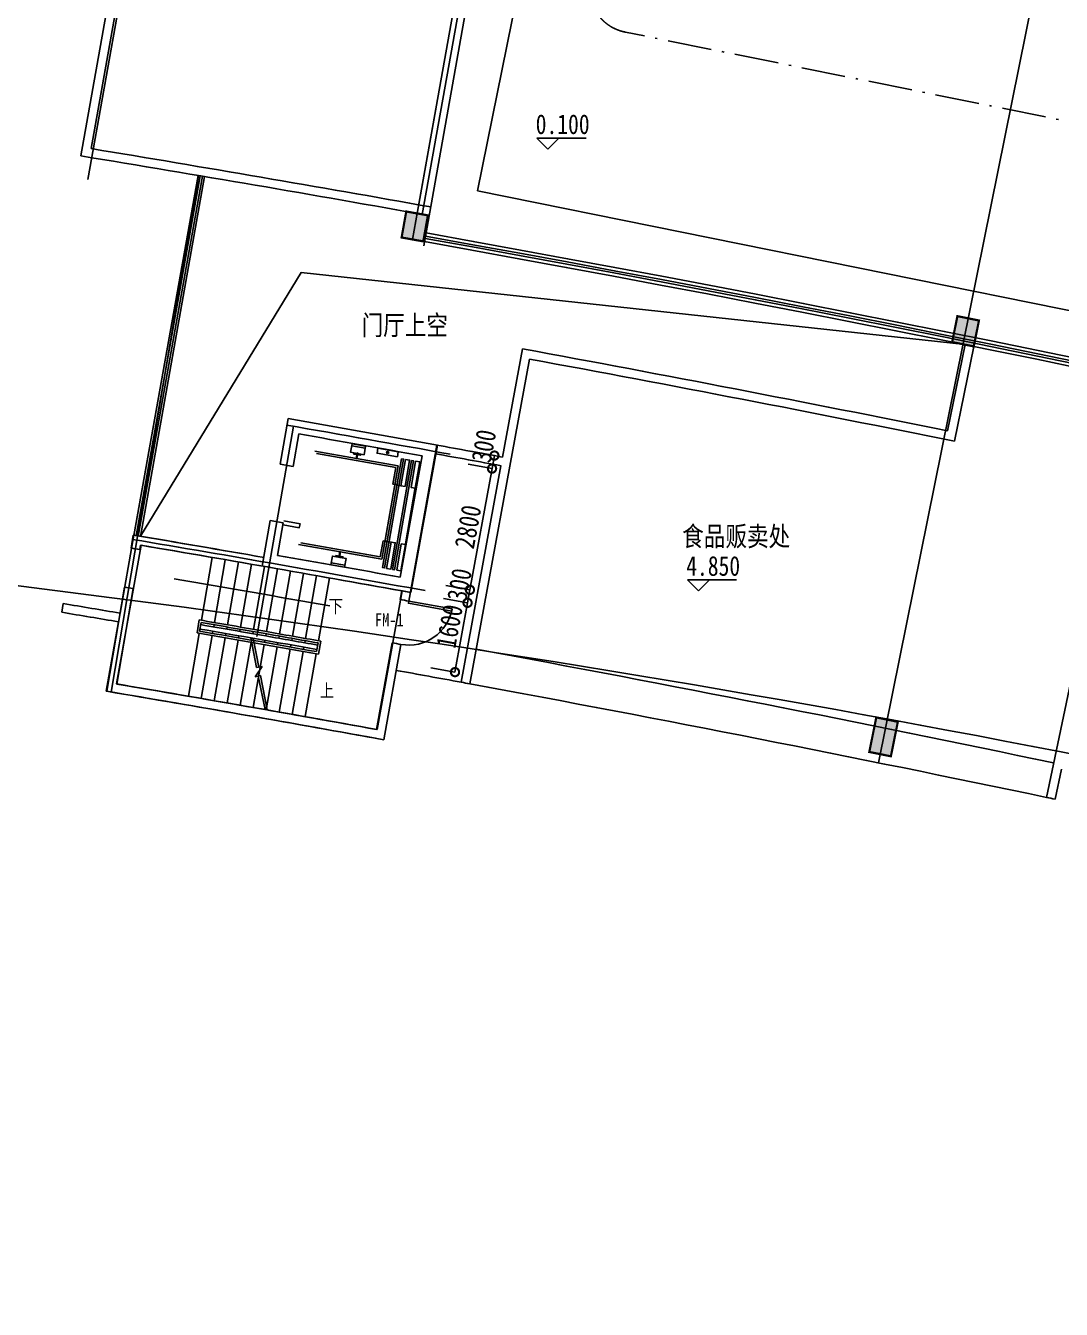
# Model space of a CAD drawing. Extents: x 23618587 to 48466785, y 42305484 to 86624613.
# Drawn here: x 24237139 to 24260672, y 43207313 to 43236472 of the extents above; entities that cross this region are included whole.
import ezdxf

# ---------------------------------------------------------------- set-up
doc = ezdxf.new("R2010")
doc.units = 0
doc.header["$MEASUREMENT"] = 0
doc.linetypes.add('CENTER', pattern=[1550, 1000, -250, 50, -250])
doc.layers.get('0').update_dxf_attribs({"linetype": 'CONTINUOUS'})
doc.layers.get('DEFPOINTS').update_dxf_attribs({"linetype": 'CONTINUOUS'})
doc.layers.add('AC-Q', color=7, linetype='CENTER')
doc.layers.add('AC-W', color=7, linetype='CONTINUOUS')
doc.styles.add('Q1', font='SimSun.ttf', dxfattribs={"width": 0.8, "height": 450})
doc.styles.add('Q200', font='SimSun.ttf', dxfattribs={"width": 0.8, "height": 450})
doc.dimstyles.new('Q2', dxfattribs={"dimscale": 150, "dimtxt": 2.5, "dimasz": 2.5, "dimexe": 0, "dimexo": 0, "dimgap": 0.5, "dimtad": 1, "dimdec": 4, "dimdsep": 46, "dimtxsty": 'Q200', "dimblk1": 'DOTSMALL', "dimblk2": 'DOTSMALL', "dimsah": 1, "dimcen": 2.5, "dimadec": 0, "dimazin": 0, "dimtfac": 1, "dimtdec": 3, "dimtmove": 2, "dimatfit": 3, "dimldrblk": 'DOTSMALL', "dimfxl": 1, "dimtolj": 1, "dimtzin": 10, "dimarcsym": 0})

# ---------------------------------------------------------------- blocks, each defined once
blk = doc.blocks.new('_DOTSMALL')
at = {"color": 0, "linetype": 'ByBlock', "const_width": 0.5}
blk.add_lwpolyline([(-0.0625, 0, 1), (0.0625, 0, 1)], format="xyb", close=True, dxfattribs=at)
blk = doc.blocks.new('*D114')
at = {"color": 0, "linetype": 'ByBlock'}
for p, q in [((24247244, 43226806), (24247790, 43226706)), ((24247790, 43226706), (24247736, 43226411)), ((24247190, 43226511), (24247736, 43226411))]:
    blk.add_line(p, q, dxfattribs=at)
at = {"layer": 'DEFPOINTS', "color": 0, "linetype": 'ByBlock'}
for p in [(24247244, 43226806), (24247190, 43226511), (24247736, 43226411)]:
    blk.add_point(p, dxfattribs=at)
at = {"color": 0, "linetype": 'ByBlock', "xscale": 375, "yscale": 375, "zscale": 375}
for p, rotation in [((24247790, 43226706), 79.67469781299305), ((24247736, 43226411), 259.674697812993)]:
    blk.add_blockref('_DOTSMALL', p, dxfattribs=dict(at, rotation=rotation))
at = {"color": 0, "linetype": 'ByBlock', "insert": (24247550, 43226923), "char_height": 450, "attachment_point": 5, "rotation": 79.6747, "style": 'Q200'}
blk.add_mtext('\\A1;300', dxfattribs=at)
blk = doc.blocks.new('*D115')
at = {"color": 0, "linetype": 'ByBlock'}
for p, q in [((24247190, 43226511), (24247736, 43226411)), ((24247736, 43226411), (24247234, 43223656)), ((24246688, 43223756), (24247234, 43223656))]:
    blk.add_line(p, q, dxfattribs=at)
at = {"layer": 'DEFPOINTS', "color": 0, "linetype": 'ByBlock'}
for p in [(24247190, 43226511), (24246688, 43223756), (24247234, 43223656)]:
    blk.add_point(p, dxfattribs=at)
at = {"color": 0, "linetype": 'ByBlock', "xscale": 375, "yscale": 375, "zscale": 375}
for p, rotation in [((24247736, 43226411), 79.67469781471894), ((24247234, 43223656), 259.6746978147189)]:
    blk.add_blockref('_DOTSMALL', p, dxfattribs=dict(at, rotation=rotation))
at = {"color": 0, "linetype": 'ByBlock', "insert": (24247190, 43225088), "char_height": 450, "attachment_point": 5, "rotation": 79.6747, "style": 'Q200'}
blk.add_mtext('\\A1;2800', dxfattribs=at)
blk = doc.blocks.new('*D116')
at = {"color": 0, "linetype": 'ByBlock'}
for p, q in [((24246688, 43223756), (24247234, 43223656)), ((24246634, 43223461), (24247180, 43223361)), ((24247234, 43223656), (24247180, 43223361))]:
    blk.add_line(p, q, dxfattribs=at)
at = {"layer": 'DEFPOINTS', "color": 0, "linetype": 'ByBlock'}
for p in [(24246688, 43223756), (24246634, 43223461), (24247180, 43223361)]:
    blk.add_point(p, dxfattribs=at)
at = {"color": 0, "linetype": 'ByBlock', "xscale": 375, "yscale": 375, "zscale": 375}
for p, rotation in [((24247234, 43223656), 79.67469781509288), ((24247180, 43223361), 259.6746978150928)]:
    blk.add_blockref('_DOTSMALL', p, dxfattribs=dict(at, rotation=rotation))
at = {"color": 0, "linetype": 'ByBlock', "insert": (24246996, 43223772), "char_height": 450, "attachment_point": 5, "rotation": 79.6747, "style": 'Q200'}
blk.add_mtext('\\A1;300', dxfattribs=at)
blk = doc.blocks.new('*D117')
at = {"color": 0, "linetype": 'ByBlock'}
for p, q in [((24246634, 43223461), (24247180, 43223361)), ((24247180, 43223361), (24246894, 43221787)), ((24246348, 43221887), (24246894, 43221787))]:
    blk.add_line(p, q, dxfattribs=at)
at = {"layer": 'DEFPOINTS', "color": 0, "linetype": 'ByBlock'}
for p in [(24246634, 43223461), (24246348, 43221887), (24246894, 43221787)]:
    blk.add_point(p, dxfattribs=at)
at = {"color": 0, "linetype": 'ByBlock', "xscale": 375, "yscale": 375, "zscale": 375}
for p, rotation in [((24247180, 43223361), 79.67469781483358), ((24246894, 43221787), 259.6746978148336)]:
    blk.add_blockref('_DOTSMALL', p, dxfattribs=dict(at, rotation=rotation))
at = {"color": 0, "linetype": 'ByBlock', "insert": (24246769, 43222829), "char_height": 450, "attachment_point": 5, "rotation": 79.6747, "style": 'Q200'}
blk.add_mtext('\\A1;1600', dxfattribs=at)

msp = doc.modelspace()

# ---------------------------------------------------------------- hatches: boundary and pattern name
at = {"layer": 'AC-W'}
for points in [[(24245681.08384, 43231659.74086), (24246173.26156, 43231571.64378), (24246278.86526, 43232162.49079), (24245786.71985, 43232250.26207)], [(24258191.22038, 43229285.36523), (24258681.30619, 43229186.29001), (24258800.20192, 43229774.39188), (24258310.11611, 43229873.46709)], [(24256956.98415, 43220658.92115), (24256466.90941, 43220758.05106), (24256308.30154, 43219973.93146), (24256798.37629, 43219874.80155)]]:
    msp.add_hatch(color=7, dxfattribs=at).paths.add_polyline_path(points)

# ---------------------------------------------------------------- linework, layer by layer
at = {"layer": 'AC-Q'}
msp.add_line((24267909.62287, 43232864.48753), (24250768.98254, 43236324.9576), dxfattribs=at)
at = {"layer": 'AC-Q', "ltscale": 300}
msp.add_arc((24250951.49962, 43237308.16028), 1000, 169.654081554, 259.483593176, dxfattribs=at)
at = {"layer": 'AC-W', "color": 7, "ltscale": 300}
for p, q in [((24238552.25657, 43232980.96956), (24246523.4363, 43277676.60672)), ((24245927.11061, 43231615.70343), (24253906.93408, 43276359.80733)), ((24256513.69242, 43219728.3355), (24267444.70539, 43273784.19046)), ((24239082.32169, 43221335.40611), (24241064.80656, 43233069.10773)), ((24242388.11437, 43222593.69834), (24243222.93937, 43227371.30938))]:
    msp.add_line(p, q, dxfattribs=at)
at = {"layer": 'AC-W', "color": 7}
for p, q in [((24255533.91246, 43272902.66566), (24247407.5021, 43232716.08265)), ((24246032.4638, 43232206.43506), (24250544.70629, 43257507.27633)), ((24246150.59975, 43232185.3662), (24250662.84226, 43257486.20754)), ((24246185.21057, 43231468.13385), (24250820.35688, 43257458.11582)), ((24240877.92891, 43247445.28106), (24238393.32975, 43233513.74942)), ((24241040.17785, 43247215.91023), (24238625.82647, 43233678.26879)), ((24248753.66299, 43233917.78748), (24249871.66299, 43233917.78748)), ((24248753.66299, 43233917.78748), (24249003.66299, 43233667.78748)), ((24249253.66299, 43233917.78748), (24249003.66299, 43233667.78748)), ((24239598.6533, 43224893.98827), (24241056.88138, 43233070.49855)), ((24239647.87662, 43224885.20961), (24241106.18451, 43233062.1674)), ((24239697.09994, 43224876.43095), (24241155.48684, 43233053.8318)), ((24239746.32326, 43224867.65229), (24241204.78839, 43233045.49175)), ((24247407.5021, 43232716.08265), (24269950.70493, 43228157.46374)), ((24247975.52987, 43226671.77863), (24248427.85552, 43229130.5185)), ((24258485.30257, 43229226.01553), (24258088.02662, 43227265.83189)), ((24258681.31731, 43229186.28868), (24258244.32114, 43227030.12304)), ((24247231.39171, 43221521.41367), (24248588.36865, 43228897.63326)), ((24260332.0774, 43218941.9155), (24262324.63494, 43228435.11465)), ((24242920.38946, 43226511.28986), (24243100.994, 43227544.86966)), ((24243215.73117, 43226458.61756), (24243344.87767, 43227197.70865)), ((24244855.55593, 43226874.23529), (24244547.33275, 43226928.06758)), ((24245844.16756, 43223401.07247), (24246484.43292, 43226943.67895)), ((24245892.19816, 43223595.62944), (24246496.97098, 43226941.4104)), ((24245604.16274, 43226475.53142), (24243708.02787, 43226807.46885)), ((24245550.2698, 43226437.66464), (24243745.89464, 43226753.57591)), ((24245384.31629, 43226789.35661), (24245345.891, 43226762.35786)), ((24245351.60427, 43226795.06988), (24245378.60301, 43226756.64459)), ((24245650.33961, 43223944.18064), (24246148.38784, 43226699.5298)), ((24243215.73117, 43226458.61756), (24242920.38946, 43226511.28986)), ((24245233.20355, 43224351.56045), (24245604.16274, 43226475.53142)), ((24245483.19193, 43226053.60229), (24245550.2698, 43226437.66464)), ((24247034.69252, 43221557.59972), (24247939.34382, 43226475.07945)), ((24245666.71133, 43226021.54996), (24245483.19193, 43226053.60229)), ((24245769.29875, 43224701.71071), (24245988.73649, 43225983.05654)), ((24242515.75584, 43224195.61643), (24242696.62056, 43225230.68525)), ((24242696.62056, 43225230.68525), (24242991.96228, 43225178.01295)), ((24242862.91683, 43224439.50012), (24242991.96228, 43225178.01295)), ((24239283.50732, 43223126.91603), (24239599.55278, 43224899.03182)), ((24239533.48234, 43224605.94024), (24239583.46095, 43224901.74785)), ((24239199.79215, 43221518.38644), (24239761.64895, 43224668.80439)), ((24239730.68741, 43224572.62117), (24239747.34694, 43224671.2237)), ((24243337.06869, 43224683.49788), (24245233.20355, 43224351.56045)), ((24243390.96162, 43224721.36466), (24245195.33678, 43224405.45339)), ((24245195.33678, 43224405.45339), (24245259.52798, 43224772.98771)), ((24241132.65782, 43222963.76601), (24241378.82557, 43224392.71718)), ((24241428.37045, 43222912.73903), (24241675.32731, 43224341.55403)), ((24241724.05485, 43222861.54875), (24241971.80075, 43224290.22715)), ((24242019.71094, 43222810.19518), (24242268.2458, 43224238.73655)), ((24242315.33862, 43222758.67835), (24242564.66237, 43224187.08223)), ((24242610.9378, 43222706.99825), (24242861.05037, 43224135.26423)), ((24242906.5084, 43222655.15492), (24243157.4097, 43224083.28255)), ((24243202.05032, 43222603.14836), (24243453.74028, 43224031.13721)), ((24244391.85513, 43224219.26113), (24244083.63194, 43224273.09342)), ((24238983.71761, 43221352.05654), (24239383.5465, 43223718.51741)), ((24243497.56348, 43222550.9786), (24243750.04202, 43223978.82823)), ((24243793.04778, 43222498.64564), (24244046.31483, 43223926.35562)), ((24252173.73093, 43223883.99615), (24253291.73093, 43223883.99615)), ((24252173.73093, 43223883.99615), (24252423.73093, 43223633.99615)), ((24252673.73093, 43223883.99615), (24252423.73093, 43223633.99615)), ((24239214.24176, 43221515.94254), (24239580.75157, 43223685.19834)), ((24245126.18957, 43220482.234), (24245695.38752, 43223631.20431)), ((24245647.3561, 43223436.64276), (24245682.92639, 43223633.45424)), ((24237961.2296, 43223145.64957), (24237994.07392, 43223342.93426)), ((24238967.46176, 43221354.79973), (24239248.39115, 43222930.01424)), ((24241083.38325, 43222972.25229), (24241032.452, 43222676.60722)), ((24241090.21511, 43222717.39512), (24241124.16928, 43222914.49183)), ((24241411.33894, 43222814.20007), (24241419.8547, 43222863.46955)), ((24240835.55882, 43221239.16977), (24241081.72656, 43222668.12094)), ((24241130.31907, 43221188.30713), (24241377.27593, 43222617.12214)), ((24241385.79168, 43222666.39162), (24241394.30743, 43222715.6611)), ((24241425.05118, 43221137.28172), (24241672.79708, 43222565.96012)), ((24241681.34004, 43222615.22489), (24241689.883, 43222664.48966)), ((24241706.96893, 43222763.01921), (24241715.51189, 43222812.28398)), ((24241976.8601, 43222563.89495), (24241985.43027, 43222613.155)), ((24242002.5706, 43222711.67509), (24242011.14077, 43222760.93514)), ((24242386.18504, 43221893.42831), (24242251.77073, 43222566.74931)), ((24242272.35176, 43222512.40181), (24242280.94913, 43222561.65712)), ((24242298.14388, 43222660.16773), (24242306.74125, 43222709.42304)), ((24242435.21757, 43221903.21662), (24242304.59798, 43222557.52874)), ((24242593.68866, 43222608.49715), (24242602.31323, 43222657.7477)), ((24242889.20486, 43222556.66336), (24242897.85663, 43222605.90914)), ((24243184.6924, 43222504.66637), (24243193.37136, 43222553.90737)), ((24241719.75507, 43221086.09354), (24241968.28993, 43222514.6349)), ((24242014.43064, 43221034.74262), (24242263.75439, 43222463.14651)), ((24242309.07781, 43220983.22897), (24242559.19038, 43222411.49495)), ((24242567.81495, 43222460.7455), (24242576.43952, 43222509.99605)), ((24242603.69649, 43220931.5526), (24242854.59779, 43222359.68024)), ((24242863.24956, 43222408.92602), (24242871.90133, 43222458.1718)), ((24242898.28658, 43220879.71354), (24243149.97654, 43222307.70239)), ((24243158.6555, 43222356.94339), (24243167.33447, 43222406.18438)), ((24243192.848, 43220827.71179), (24243445.32654, 43222255.56143)), ((24243454.0327, 43222304.79762), (24243462.73885, 43222354.03382)), ((24243480.15117, 43222452.50621), (24243488.85732, 43222501.7424)), ((24243749.38105, 43222252.48874), (24243784.31444, 43222449.41426)), ((24243789.87868, 43222194.52175), (24243842.27876, 43222489.91003)), ((24245113.80163, 43220484.47069), (24245469.50461, 43222452.58541)), ((24245275.0428, 43220252.08892), (24245666.31608, 43222417.01511)), ((24243487.38066, 43220775.54738), (24243740.6477, 43222203.25737)), ((24242353.48626, 43221682.95445), (24242510.46314, 43221918.23781)), ((24242353.48626, 43221682.95445), (24242474.37081, 43221707.0865)), ((24242386.18504, 43221893.42831), (24242510.46314, 43221918.23781)), ((24242577.27675, 43220936.19349), (24242425.33828, 43221697.29819)), ((24242630.1165, 43220926.91031), (24242474.37081, 43221707.0865)), ((24260527.81231, 43218900.83208), (24260671.60427, 43219585.90426))]:
    msp.add_line(p, q, dxfattribs=at)
at = {"layer": 'AC-W', "color": 7, "const_width": 50}
for points in [[(24245681.08384, 43231659.74086), (24245786.71985, 43232250.26207), (24246278.86526, 43232162.49079), (24246173.26156, 43231571.64378)], [(24258681.30619, 43229186.29001), (24258800.20192, 43229774.39188), (24258310.11611, 43229873.46709), (24258191.22038, 43229285.36523)], [(24256956.98415, 43220658.92115), (24256466.90941, 43220758.05106), (24256308.30154, 43219973.93146), (24256798.37629, 43219874.80155)]]:
    msp.add_lwpolyline(points, close=True, dxfattribs=at)
at = {"layer": 'AC-W', "color": 7}
for points in [[(24239747.46315, 43224874.04383), (24243396.34319, 43230861.44004), (24258485.28278, 43229225.91789)], [(24245679.12169, 43226634.0142), (24245247.11762, 43224160.52348), (24245292.99747, 43224152.5104), (24245725.00154, 43226626.00112), (24245679.12169, 43226634.0142)], [(24245908.52095, 43226593.94879), (24245476.51688, 43224120.45807), (24245522.39673, 43224112.44499), (24245954.4008, 43226585.93571), (24245908.52095, 43226593.94879)], [(24245770.88139, 43226617.98804), (24245666.71133, 43226021.54996), (24245666.71133, 43226021.54996), (24245758.47104, 43226005.5238), (24245862.6411, 43226601.96187), (24245770.88139, 43226617.98804)], [(24246000.28065, 43226577.92263), (24245896.11059, 43225981.48456), (24245896.11059, 43225981.48456), (24245987.8703, 43225965.45839), (24246092.04035, 43226561.89647), (24246000.28065, 43226577.92263)], [(24242989.43339, 43225129.4033), (24243356.4722, 43225065.29865), (24243372.49837, 43225157.05835), (24243005.45955, 43225221.163)], [(24245443.04738, 43224740.93539), (24245259.52798, 43224772.98771)], [(24245340.96389, 43224144.13289), (24245445.13395, 43224740.57096), (24245445.13395, 43224740.57096), (24245536.89365, 43224724.5448), (24245432.72359, 43224128.10673), (24245340.96389, 43224144.13289)], [(24245570.36315, 43224104.06748), (24245674.53321, 43224700.50555), (24245674.53321, 43224700.50555), (24245766.29291, 43224684.47939), (24245662.12285, 43224088.04132), (24245570.36315, 43224104.06748)]]:
    msp.add_lwpolyline(points, dxfattribs=at)
for points in [[(24244555.41094, 43226974.32023), (24244521.49257, 43226779.88739), (24244829.71576, 43226726.0551), (24244863.63413, 43226920.48794)], [(24244594.24515, 43226753.5495), (24244592.00539, 43226740.72547), (24244750.10282, 43226713.11318), (24244752.34259, 43226725.93721)], [(24244649.72169, 43226642.61069), (24244662.54572, 43226640.37092), (24244684.05972, 43226763.55191), (24244671.2357, 43226765.79167)], [(24245606.68878, 43226791.16845), (24245587.19648, 43226679.56299), (24245123.5185, 43226760.54602), (24245143.0108, 43226872.15148)], [(24244075.55375, 43224226.84077), (24244109.75146, 43224422.64384), (24244417.97465, 43224368.81155), (24244383.77694, 43224173.00848)], [(24244187.12463, 43224422.76172), (24244189.3644, 43224435.58575), (24244347.46183, 43224407.97347), (24244345.22207, 43224395.14944)], [(24244278.96504, 43224520.02856), (24244291.78907, 43224517.78879), (24244270.27507, 43224394.60781), (24244257.45104, 43224396.84757)], [(24245844.16756, 43223401.07247), (24245835.27499, 43223351.8696), (24246819.33233, 43223174.01812), (24246828.2249, 43223223.22098)]]:
    msp.add_lwpolyline(points, close=True, dxfattribs=at)
for points in [[(24240514.9013, 43223906.78923, 0, 0, 0), (24240217.31651, 43222164.66468, 0, 0, 0), (24241976.35209, 43221861.79858, 100, 0, 0), (24242292.06783, 43221805.63255, 0, 0, 0)], [(24243707.67967, 43221555.39506, 0, 0, 0), (24242762.54535, 43221723.68384, 100, 0, 0), (24242446.53089, 43221778.14403, 0, 0, 0)]]:
    msp.add_lwpolyline(points, format="xyseb", dxfattribs=at)
msp.add_circle((24245365.10364, 43226775.85724), 23.48103, dxfattribs=at)
for centre, radius, start, end in [((24148759.7883, 42835660.74182), 530172.67138, 79.4743453433, 79.4743453433), ((24148766.30591, 42835659.45113), 530172.67138, 78.1227654299, 78.1227654299), ((24148779.34207, 42835656.52904), 530172.67138, 76.2090487924, 76.2090487924), ((24148883.81275, 42687478.92908), 553522.67138, 79.8589973069, 80.6695140067), ((24148883.81275, 42687478.92908), 553322.67138, 79.8589868309, 80.6905082083), ((24148883.81275, 42687478.92908), 552797.67138, 72.6307410206, 79.8589592952), ((24148883.81275, 42687478.92908), 552847.67138, 72.6323618626, 79.8589619199), ((24148883.81275, 42687478.92908), 552922.67138, 72.6347925492, 79.8589658561), ((24148883.81275, 42687478.92908), 552722.67138, 72.6283091807, 79.8589553573), ((24148883.81275, 42687478.92908), 550722.67138, 78.5628690928, 79.5864544691), ((24148883.81275, 42687478.92908), 550522.67138, 78.5420613016, 79.5656432004), ((24148883.81275, 42687478.92908), 548222.67138, 79.7435773532, 80.1040579164), ((24148883.81275, 42687478.92908), 547922.67138, 79.7749423608, 80.07269577), ((24148883.81275, 42687478.92908), 548222.67138, 79.5864168236, 79.7449090057), ((24148883.81275, 42687478.92908), 548022.67138, 79.5864168236, 79.7449090057), ((24148883.81275, 42687478.92908), 545022.67138, 80.103488214, 80.4205873842), ((24148883.81275, 42687478.92908), 545022.67138, 80.1035254343, 80.4188717951), ((24148883.81275, 42687478.92908), 544722.67138, 80.3995564949, 80.4205931739), ((24148883.81275, 42687478.92908), 544822.67138, 79.7435121319, 80.3995584255), ((24148883.81275, 42687478.92908), 544822.67138, 79.7448437844, 80.3980330007), ((24148883.81275, 42687478.92909), 545122.67136, 79.7750497838, 80.0726152028), ((24148883.81275, 42687478.92908), 543822.67138, 80.3995390876, 80.4206105812), ((24148883.81275, 42687478.92908), 544197.67138, 79.9286274887, 80.3064555923), ((24148883.81275, 42687478.92908), 544622.67138, 79.7448399225, 79.7658804641), ((24148883.81275, 42687478.92908), 543022.67138, 80.4208271707, 80.5585317043), ((24148883.81275, 42687478.92908), 543222.67138, 80.4206309852, 80.5585278196), ((24245844.16756, 43223401.07247), 1000, 259.755360193, 349.755360193), ((24148883.81275, 42687478.92908), 543372.67138, 80.0713872406, 80.2307756605), ((24148883.81275, 42687478.92908), 543272.67138, 80.0672926669, 80.2255034244), ((24148883.81275, 42687478.92908), 543322.67138, 80.0693401563, 80.2255034244), ((24148883.81275, 42687478.92908), 543072.67138, 79.9354489123, 80.2307785729), ((24148883.81275, 42687478.92908), 543122.67138, 79.9407240608, 80.2255034244), ((24148883.81275, 42687478.92908), 543172.67138, 79.9407240608, 80.2255034244), ((24148883.81275, 42687478.92908), 543372.67138, 79.9354518248, 80.0713872406), ((24148883.81275, 42687478.92908), 543322.67138, 79.9407240608, 80.0693401563), ((24148883.81275, 42687478.92908), 543272.67138, 79.9407240608, 80.0672926669), ((24148883.81275, 42687478.92908), 543622.67138, 79.7448205703, 79.7658998162), ((24148883.81275, 42687478.92908), 543822.67138, 78.156635403, 79.5654994561), ((24148883.81275, 42687478.92908), 543022.67138, 79.586601993, 79.7448089248), ((24148883.81275, 42687478.92908), 541622.67138, 79.7659387349, 80.4010465594), ((24148883.81275, 42687478.92908), 541622.67138, 79.7646070824, 80.3994962928), ((24148883.81275, 42687478.92908), 543022.67138, 79.5654994561, 79.586601993), ((24148883.81275, 42687478.92908), 543022.67138, 78.156635403, 79.5654994561), ((24148883.81275, 42687478.92908), 541422.67138, 79.7447777439, 80.4224018729), ((24148883.81275, 42687478.92908), 541422.67138, 79.7646109901, 80.4206572837), ((24148883.81275, 42687478.92908), 543022.67138, 78.1355328661, 78.156635403)]:
    msp.add_arc(centre, radius, start, end, dxfattribs=at)
at = {"layer": 'AC-W', "color": 7, "ltscale": 300}
for centre, radius, start, end in [((24196632.55719, 42896909.05037), 351317.82425, 70.4991411222, 83.6465047565), ((24148883.81275, 42687478.92908), 548072.67138, 79.7105309944, 80.1040622069), ((24148883.81275, 42687478.92908), 544922.67138, 79.7105309944, 80.4205893134), ((24195012.2201, 42883794.05493), 342531.80868, 69.6891016778, 83.6365443873)]:
    msp.add_arc(centre, radius, start, end, dxfattribs=at)

# ---------------------------------------------------------------- texts
at = {"layer": 'AC-W', "color": 7, "style": 'Q1', "width": 0.8}
for s, height, p in [('0.100', 450, (24248728.58261, 43234008.4655)), ('门厅上空', 450, (24244770.96345, 43229444.67309)), ('食品贩卖处', 450, (24252055.79401, 43224648.77452)), ('4.850', 450, (24252148.65054, 43223974.67417)), ('下', 300, (24244022.90268, 43223135.60503)), ('FM-1', 300, (24245074.68099, 43222823.80759)), ('上', 300, (24243822.31586, 43221218.45194))]:
    msp.add_text(s, height=height, dxfattribs=at).set_placement(p)

# ---------------------------------------------------------------- dimensions: what is measured, and where the dimension line sits
at = {"layer": 'AC-W', "color": 7}
for base, p1, p2, angle, picture, middle in [((24247736.06447, 43226411.11877), (24247243.8074, 43226805.73979), (24247190.03639, 43226510.598), 259.674697813, '*D114', (24247549.62273, 43226923.36251)), ((24247180.43075, 43223361.32027), (24246688.17367, 43223755.94129), (24246634.40267, 43223460.7995), 259.674697815, '*D116', (24246995.94872, 43223772.39846)), ((24246893.65205, 43221787.23067), (24246634.40267, 43223460.7995), (24246347.62396, 43221886.7099), 259.674697815, '*D117', (24246768.71752, 43222829.02456))]:
    dim = msp.add_linear_dim(base=base, p1=p1, p2=p2, angle=angle, dimstyle='Q2', override={"dimaunit": 0, "dimtdec": 3}, dxfattribs=at)
    dim.commit()
    dim.dimension.update_dxf_attribs({"geometry": picture, "text_midpoint": middle, "dimtype": 129})
dim = msp.add_aligned_dim(p1=(24247190.03639, 43226510.598), p2=(24246688.17367, 43223755.94129), distance=555.01602, dimstyle='Q2', override={"dimaunit": 0, "dimtdec": 3}, dxfattribs=at)
dim.commit()
dim.dimension.update_dxf_attribs({"geometry": '*D115', "text_midpoint": (24247189.99132, 43225087.56142)})

doc.saveas('drawing.dxf')
